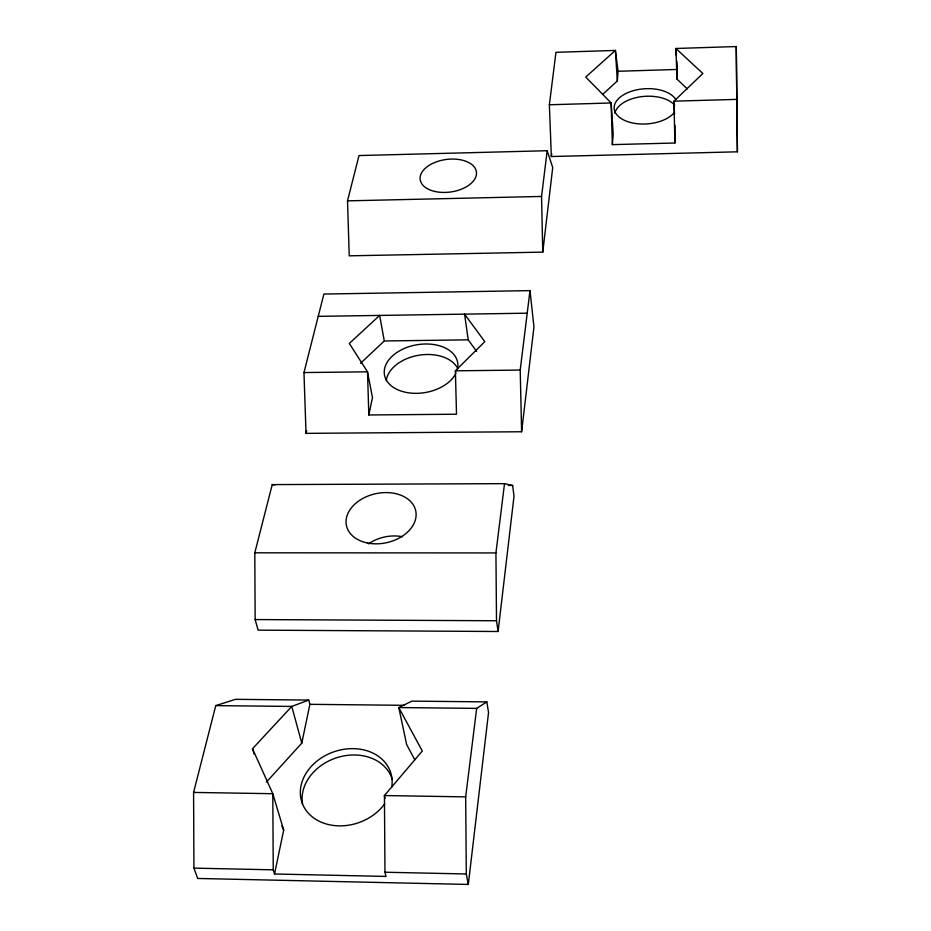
<?xml version="1.0" encoding="UTF-8"?>
<svg xmlns="http://www.w3.org/2000/svg" width="931" height="931" viewBox="0 0 931 931"><rect width="100%" height="100%" fill="white"/><g stroke="black" fill="none" stroke-linecap="round" stroke-linejoin="round"><path stroke-width="1.4" d="M602.706 94.357L617.334 80.962L618.091 71.268L615.403 50.425L585.727 77.04L611.143 102.98L612.377 144.631L674.87 143.013L674.952 125.278M687.299 88.899L677.035 79.17L677.326 70.837M612.377 144.631L613.203 134.017L611.143 102.98L549.371 104.761L551.35 156.524L737.41 151.811L736.27 46.55L675.883 48.482L677.035 79.17M266.452 782.063L301.795 743.124L309.872 704.325L308.755 700.077L235.508 699.332L215.759 705.617L193.59 792.421L193.927 868.134L197.686 878.457L468.305 884.45L488.542 712.587L486.832 701.893L411.851 701.124L398.794 707.56L406.614 744.497L414.784 759.801M498.097 631.497L514.028 496.188L512.632 485.458L504.521 483.655L272.236 484.597L254.803 552.816L255.152 619.569L258.12 630.147L498.097 631.497L496.502 620.756L495.932 552.933L504.521 483.655M521.616 431.751L533.963 326.897L529.983 290.623L323.883 294.056L303.971 372.551L306.02 433.357L521.616 431.751L520.208 370.073L529.983 290.623M542.761 252.126L552.723 167.568L547.184 150.717L359.005 155.558L347.519 200.852L349.23 255.827L542.761 252.126L541.563 196.441L547.184 150.717M551.35 156.524L551.699 153.673M468.305 884.45L466.303 873.976L465.686 796.878L476.66 708.386L486.832 701.893M549.371 104.761L555.947 52.334L615.403 50.425L617.334 80.962M476.567 351.371L468.223 339.838L464.581 314.143L484.783 341.654L455.387 370.817L456.516 414.214L368.827 414.97L372.47 397.56L367.512 371.83L349.323 343.458L379.65 315.423L384.294 340.967L360.588 363.253M476.66 708.386L398.794 707.56L422.29 751.014L384.433 795.551L384.969 872.231L385.981 876.42L274.54 874L283.687 830.068L272.806 793.712L252.522 748.733L291.764 706.431L308.755 700.077M306.02 433.357L306.706 430.564M618.091 71.268L677.372 69.453M736.27 46.55L736.782 99.384L673.997 101.176L674.87 143.013M347.519 200.852L541.563 196.441M318.227 316.354L527.202 313.188M384.294 340.967L468.223 339.838M303.971 372.551L367.512 371.83L368.827 414.97M520.208 370.073L455.387 370.817L455.794 373.54M508.291 485.482L512.632 485.458M254.803 552.816L495.932 552.933M255.152 619.569L496.502 620.756M309.872 704.325L404.031 705.314M215.759 705.617L291.764 706.431L301.795 743.124M193.59 792.421L272.806 793.712L273.237 869.833L274.54 874M465.686 796.878L384.433 795.551L385.085 798.356M193.927 868.134L273.237 869.833M384.969 872.231L466.303 873.976M272.236 484.597L275.087 484.911M281.907 826.111L283.687 830.068M252.522 748.733L254.163 754.133M676.372 55.476L675.883 48.482L702.87 73.479L673.997 101.176L674.498 113.943M676.767 61.062L677.268 68.056M736.782 99.384L737.41 151.811M674.3 112.546A31.631 17.608 -3.8 0 1 625.027 120.611A31.631 17.608 -3.8 0 1 628.355 92.413A31.631 17.608 -3.8 0 1 675.825 99.617M614.867 113.21A31.526 17.642 -3.8 0 1 641.238 96.696A31.526 17.642 -3.8 0 1 674.707 105.238M386.272 380.756A36.914 24.287 -9.4 0 1 417.635 355.444A36.914 24.287 -9.4 0 1 457.109 367.408M455.119 374.739A37.112 24.253 -9.4 0 1 393.382 387.377A37.112 24.253 -9.4 0 1 411.607 345.925A37.112 24.253 -9.4 0 1 457.133 370.166M368.432 543.855A34.633 25.149 -12.3 0 1 402.529 536.721M302.54 804.081A46.631 37.519 -19 0 1 339.093 757.008A46.631 37.519 -19 0 1 392.242 779.375M384.689 803.802A46.806 37.543 -18.9 0 1 308.766 813.636A46.806 37.543 -18.9 0 1 335.276 751.34A46.806 37.543 -18.9 0 1 391.73 787.254M434.824 191.449A28.372 16.397 -7.7 0 0 476.497 172.782A28.372 16.397 -7.7 0 0 433.59 162.983A28.372 16.397 -7.7 0 0 434.824 191.449M367.512 543.006A35.436 25.102 -12 0 0 415.854 511.422A35.436 25.102 -12 0 0 359.878 500.203A35.436 25.102 -12 0 0 367.512 543.006"/></g></svg>
